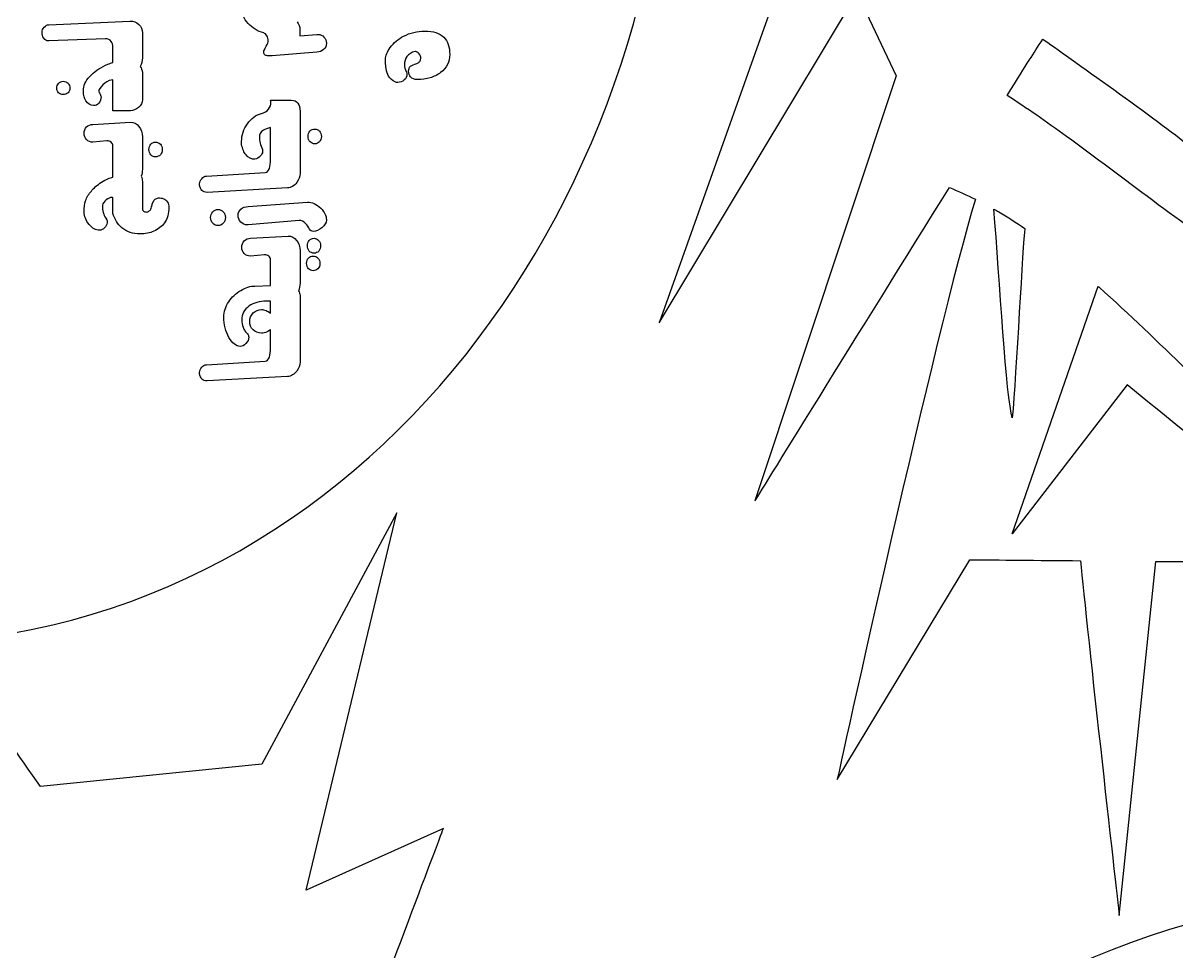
# Model space of a CAD drawing. Extents: x -11 to 3328, y 13 to 1701.
# Drawn here: x 1662 to 1979, y 1080.4 to 1335.5 of the extents above; entities that cross this region are included whole.
import ezdxf

# ---------------------------------------------------------------- set-up
doc = ezdxf.new("R2010")
doc.units = 0
doc.layers.add('H0107_Printing_Least_5', color=7, linetype='CONTINUOUS')

msp = doc.modelspace()

# ---------------------------------------------------------------- linework, layer by layer
at = {"layer": 'H0107_Printing_Least_5', "color": 1}
for points in [[(1877.148253, 1366.735466), (1836.760254, 1253.153469), (1891.129253, 1343.732466), (1901.791252, 1320.998467), (1863.043253, 1204.22647)], [(1669.015958, 1335.041467), (1691.296958, 1336.048467)], [(1694.745958, 1332.763467), (1694.745958, 1325.947467)], [(1738.033957, 1333.587467), (1738.033957, 1331.952467)], [(1738.033957, 1331.952467), (1742.688956, 1332.382467), (1742.870956, 1332.382467), (1743.034956, 1332.382467)], [(1684.609958, 1331.195467), (1669.015958, 1330.584467)], [(1686.658958, 1324.694467), (1686.658958, 1328.950467)], [(1742.688956, 1327.529467), (1730.359957, 1326.506467), (1729.930957, 1326.506467), (1729.500957, 1326.506467)], [(1761.551956, 1324.962467), (1761.551956, 1325.589467)], [(1769.780956, 1327.653467), (1769.647956, 1327.653467)], [(1694.745958, 1321.937467), (1694.745958, 1314.427467)], [(1767.195956, 1322.173467), (1767.377956, 1321.777467), (1767.426956, 1321.364467)], [(1767.873956, 1322.239467), (1767.938956, 1322.717467), (1768.005956, 1322.998467)], [(1691.494958, 1311.390467), (1686.658958, 1311.390467), (1686.658958, 1319.907467)], [(1764.967956, 1319.169467), (1764.538956, 1319.202467)], [(1678.537958, 1316.737467), (1678.537958, 1317.431467)], [(1729.962957, 1314.293467), (1735.211957, 1314.293467)], [(1735.211957, 1314.293467), (1735.657957, 1314.293467)], [(1738.050957, 1311.256467), (1738.050957, 1298.118468), (1738.050957, 1297.903468), (1738.050957, 1294.223468)], [(1681.145958, 1307.659467), (1691.494958, 1308.287467)], [(1729.962957, 1298.118468), (1729.962957, 1306.804467)], [(1685.007958, 1303.170467), (1681.145958, 1302.774467)], [(1694.745958, 1304.210467), (1694.745958, 1295.330468)], [(1722.007957, 1302.141467), (1722.007957, 1302.753467), (1722.007957, 1302.951467)], [(1686.658958, 1293.168468), (1686.658958, 1295.033468), (1686.658958, 1301.750467)], [(1727.717957, 1300.720467), (1727.767957, 1300.488467), (1727.767957, 1300.207467)], [(1712.318957, 1293.443468), (1728.509957, 1294.426468)], [(1694.745958, 1291.947468), (1694.745958, 1284.849468), (1694.745958, 1284.651468)], [(1710.453957, 1291.019468), (1710.453957, 1291.151468), (1710.453957, 1291.316468)], [(1734.583957, 1290.195468), (1712.516957, 1288.991468)], [(1686.658958, 1283.215468), (1686.658958, 1287.523468), (1686.525958, 1287.573468), (1686.290958, 1287.589468)], [(1699.505958, 1287.491468), (1699.917958, 1287.441468)], [(1683.753958, 1285.460468), (1683.753958, 1284.981468), (1683.753958, 1284.817468)], [(1697.479958, 1285.824468), (1697.776958, 1286.500468)], [(1723.838957, 1285.096468), (1740.064956, 1286.318468)], [(1737.836957, 1281.283468), (1723.836957, 1280.064468), (1723.539957, 1280.029468)], [(1745.296956, 1281.481468), (1745.296956, 1281.349468)], [(1683.378958, 1278.594468), (1683.196958, 1278.577468), (1682.966958, 1278.561468)], [(1724.449957, 1276.365468), (1734.798957, 1276.992468)], [(1728.311957, 1271.876468), (1724.449957, 1271.479468)], [(1738.050957, 1272.916468), (1738.050957, 1264.035468)], [(1725.678957, 1263.260468), (1729.962957, 1263.446468), (1729.962957, 1270.456468)], [(1965.285251, 1236.116469), (1933.742252, 1195.19047), (1957.288251, 1263.180468)], [(1729.962957, 1255.800469), (1729.962957, 1259.084469), (1729.383957, 1259.117469), (1728.821957, 1259.117469)], [(1738.050957, 1260.653468), (1738.050957, 1246.310469), (1738.050957, 1246.095469), (1738.050957, 1242.415469)], [(1729.962957, 1246.310469), (1729.962957, 1251.343469)], [(1712.318957, 1241.634469), (1728.509957, 1242.617469)], [(1710.453957, 1239.210469), (1710.453957, 1239.342469), (1710.453957, 1239.507469)], [(1734.583957, 1238.387469), (1712.516957, 1237.182469)], [(1777.438956, 1114.227372), (1739.766957, 1097.372373), (1764.630956, 1201.01437), (1727.604957, 1131.950372), (1666.777958, 1125.822372)], [(1885.644253, 1127.710472), (1922.094252, 1188.10247)], [(1963.109251, 1090.382473), (1973.179251, 1187.63247)]]:
    msp.add_lwpolyline(points, dxfattribs=at)
for points in [[(1777.559956, 1331.581467)], [(1671.728958, 1316.366467)], [(1693.656958, 1312.298467)], [(1743.373956, 1305.784467)], [(1948.612251, 1304.371467)], [(1698.377958, 1302.774467)], [(1743.744956, 1284.650468)], [(1928.686252, 1284.383468)], [(1715.520957, 1279.864468)], [(1737.101957, 1275.804468)], [(1743.175956, 1275.804468)], [(1742.985956, 1270.918468)]]:
    msp.add_lwpolyline(points, close=True, dxfattribs=at)
for points in [[(1624.245959, 1164.868471), (1751.840956, 1164.868471), (1840.169954, 1283.412468), (1840.169954, 1411.007465)], [(1723.786957, 1335.386467), (1722.632957, 1336.695467), (1722.056957, 1338.131467), (1722.056957, 1339.694467)], [(1667.785958, 1334.373467), (1668.186958, 1334.818467), (1668.597958, 1335.041467), (1669.015958, 1335.041467)], [(1691.296958, 1336.048467), (1692.297958, 1336.048467), (1693.123958, 1335.739467), (1693.772958, 1335.124467)], [(1693.772958, 1335.124467), (1694.421958, 1334.507467), (1694.745958, 1333.720467), (1694.745958, 1332.763467)], [(1728.100957, 1332.761467), (1726.343957, 1333.267467), (1724.905957, 1334.142467), (1723.786957, 1335.386467)], [(1737.243957, 1335.840467), (1737.770957, 1335.229467), (1738.033957, 1334.478467), (1738.033957, 1333.587467)], [(1667.182958, 1332.977467), (1667.182958, 1333.461467), (1667.382958, 1333.926467), (1667.785958, 1334.373467)], [(1667.644958, 1331.327467), (1667.336958, 1331.745467), (1667.182958, 1332.295467), (1667.182958, 1332.977467)], [(1728.964957, 1331.994467), (1728.718957, 1332.395467), (1728.430957, 1332.651467), (1728.100957, 1332.761467)], [(1729.335957, 1330.566467), (1729.335957, 1331.116467), (1729.212957, 1331.592467), (1728.964957, 1331.994467)], [(1743.034956, 1332.382467), (1743.662956, 1332.382467), (1744.195956, 1332.137467), (1744.636956, 1331.649467)], [(1744.636956, 1331.649467), (1745.075956, 1331.162467), (1745.296956, 1330.594467), (1745.296956, 1329.947467)], [(1762.839956, 1328.775467), (1763.787956, 1330.062467), (1765.015956, 1331.096467), (1766.523956, 1331.878467)], [(1766.523956, 1331.878467), (1768.297956, 1332.824467), (1770.230956, 1333.298467), (1772.322956, 1333.298467)], [(1772.322956, 1333.298467), (1774.668956, 1333.298467), (1776.414956, 1332.725467), (1777.559956, 1331.581467)], [(1777.559956, 1331.581467), (1778.639956, 1330.502467), (1779.178956, 1328.912467), (1779.178956, 1326.811467)], [(1669.015958, 1330.584467), (1668.454958, 1330.584467), (1667.996958, 1330.832467), (1667.644958, 1331.327467)], [(1686.179958, 1330.452467), (1685.804958, 1330.948467), (1685.281958, 1331.195467), (1684.609958, 1331.195467)], [(1686.658958, 1328.950467), (1686.658958, 1329.534467), (1686.498958, 1330.034467), (1686.179958, 1330.452467)], [(1728.097957, 1327.529467), (1728.097957, 1327.870467), (1728.303957, 1328.396467), (1728.716957, 1329.105467)], [(1728.716957, 1329.105467), (1729.129957, 1329.815467), (1729.335957, 1330.302467), (1729.335957, 1330.566467)], [(1744.537956, 1328.220467), (1744.031956, 1327.760467), (1743.414956, 1327.529467), (1742.688956, 1327.529467)], [(1745.296956, 1329.947467), (1745.296956, 1329.256467), (1745.043956, 1328.680467), (1744.537956, 1328.220467)], [(1761.551956, 1325.589467), (1761.551956, 1326.536467), (1761.980956, 1327.597467), (1762.839956, 1328.775467)], [(1932.297252, 1315.585467), (1938.297252, 1325.111467), (1939.262252, 1326.748467), (1942.137251, 1331.104467)], [(1942.137251, 1331.104467), (1948.224251, 1326.697467), (1974.660251, 1308.183467), (1982.15725, 1301.861467)], [(1694.745958, 1325.947467), (1694.745958, 1325.031467), (1694.547958, 1324.231467), (1694.163958, 1323.542467)], [(1728.493957, 1326.671467), (1728.229957, 1326.825467), (1728.097957, 1327.111467), (1728.097957, 1327.529467)], [(1729.500957, 1326.506467), (1729.016957, 1326.506467), (1728.680957, 1326.561467), (1728.493957, 1326.671467)], [(1767.426956, 1326.299467), (1766.964956, 1325.672467), (1766.734956, 1324.929467), (1766.734956, 1324.071467)], [(1769.647956, 1327.653467), (1768.697956, 1327.455467), (1767.957956, 1327.003467), (1767.426956, 1326.299467)], [(1770.759956, 1327.034467), (1770.438956, 1327.446467), (1770.112956, 1327.653467), (1769.780956, 1327.653467)], [(1770.501956, 1324.583467), (1770.739956, 1324.715467), (1770.922956, 1324.882467), (1771.048956, 1325.086467)], [(1771.239956, 1325.771467), (1771.239956, 1326.200467), (1771.079956, 1326.621467), (1770.759956, 1327.034467)], [(1771.048956, 1325.086467), (1771.176956, 1325.290467), (1771.239956, 1325.518467), (1771.239956, 1325.771467)], [(1779.178956, 1326.811467), (1779.178956, 1324.830467), (1778.335956, 1323.185467), (1776.650956, 1321.876467)], [(1680.734958, 1321.277467), (1681.946958, 1322.454467), (1683.445958, 1323.419467), (1685.229958, 1324.173467)], [(1685.229958, 1324.173467), (1685.708958, 1324.376467), (1686.184958, 1324.546467), (1686.658958, 1324.694467)], [(1694.163958, 1323.542467), (1694.475958, 1323.063467), (1694.670958, 1322.529467), (1694.745958, 1321.937467)], [(1761.583956, 1323.881467), (1761.562956, 1324.184467), (1761.551956, 1324.544467), (1761.551956, 1324.962467)], [(1761.682956, 1322.998467), (1761.638956, 1323.284467), (1761.606956, 1323.578467), (1761.583956, 1323.881467)], [(1762.392956, 1320.902467), (1762.073956, 1321.452467), (1761.836956, 1322.151467), (1761.682956, 1322.998467)], [(1766.734956, 1324.071467), (1766.734956, 1323.388467), (1766.888956, 1322.756467), (1767.195956, 1322.173467)], [(1768.434956, 1320.687467), (1768.060956, 1321.116467), (1767.873956, 1321.634467), (1767.873956, 1322.239467)], [(1768.005956, 1322.998467), (1768.182956, 1323.493467), (1768.558956, 1323.840467), (1769.133956, 1324.038467)], [(1769.133956, 1324.038467), (1769.464956, 1324.137467), (1769.716956, 1324.220467), (1769.887956, 1324.285467)], [(1769.887956, 1324.285467), (1770.059956, 1324.351467), (1770.263956, 1324.450467), (1770.501956, 1324.583467)], [(1776.650956, 1321.876467), (1775.801956, 1321.237467), (1774.842956, 1320.756467), (1773.773956, 1320.431467)], [(1671.209958, 1317.629467), (1671.209958, 1318.124467), (1671.385958, 1318.558467), (1671.737958, 1318.932467)], [(1671.737958, 1318.932467), (1672.090958, 1319.306467), (1672.519958, 1319.494467), (1673.024958, 1319.494467)], [(1673.024958, 1319.494467), (1673.531958, 1319.494467), (1673.963958, 1319.309467), (1674.320958, 1318.941467)], [(1674.320958, 1318.941467), (1674.678958, 1318.572467), (1674.857958, 1318.135467), (1674.857958, 1317.629467)], [(1678.537958, 1317.431467), (1678.724958, 1318.751467), (1679.457958, 1320.033467), (1680.734958, 1321.277467)], [(1684.437958, 1318.957467), (1683.641958, 1318.325467), (1683.083958, 1317.678467), (1682.763958, 1317.018467)], [(1686.658958, 1319.907467), (1685.973958, 1319.907467), (1685.233958, 1319.590467), (1684.437958, 1318.957467)], [(1764.158956, 1319.334467), (1763.410956, 1319.664467), (1762.821956, 1320.186467), (1762.392956, 1320.902467)], [(1764.538956, 1319.202467), (1764.373956, 1319.235467), (1764.247956, 1319.279467), (1764.158956, 1319.334467)], [(1766.651956, 1319.854467), (1766.133956, 1319.397467), (1765.573956, 1319.169467), (1764.967956, 1319.169467)], [(1767.426956, 1321.364467), (1767.426956, 1320.814467), (1767.168956, 1320.310467), (1766.651956, 1319.854467)], [(1770.269956, 1319.945467), (1769.497956, 1319.945467), (1768.886956, 1320.192467), (1768.434956, 1320.687467)], [(1773.773956, 1320.431467), (1772.704956, 1320.107467), (1771.537956, 1319.945467), (1770.269956, 1319.945467)], [(1671.728958, 1316.366467), (1671.382958, 1316.713467), (1671.209958, 1317.134467), (1671.209958, 1317.629467)], [(1673.024958, 1315.846467), (1672.507958, 1315.846467), (1672.075958, 1316.019467), (1671.728958, 1316.366467)], [(1674.328958, 1316.357467), (1673.955958, 1316.017467), (1673.520958, 1315.846467), (1673.024958, 1315.846467)], [(1674.857958, 1317.629467), (1674.857958, 1317.156467), (1674.681958, 1316.731467), (1674.328958, 1316.357467)], [(1679.239958, 1314.088467), (1678.771958, 1314.776467), (1678.537958, 1315.659467), (1678.537958, 1316.737467)], [(1682.763958, 1317.018467), (1682.740958, 1316.996467), (1682.730958, 1316.929467), (1682.730958, 1316.820467)], [(1682.730958, 1316.820467), (1682.730958, 1316.666467), (1682.797958, 1316.490467), (1682.933958, 1316.292467)], [(1682.933958, 1316.292467), (1683.238958, 1315.829467), (1683.389958, 1315.477467), (1683.389958, 1315.236467)], [(1948.612251, 1304.371467), (1943.184251, 1308.311467), (1937.751252, 1312.110467), (1932.297252, 1315.585467)], [(1681.343958, 1312.809467), (1680.408958, 1312.974467), (1679.707958, 1313.401467), (1679.239958, 1314.088467)], [(1682.824958, 1313.494467), (1682.447958, 1313.037467), (1681.954958, 1312.809467), (1681.343958, 1312.809467)], [(1683.389958, 1315.236467), (1683.389958, 1314.531467), (1683.201958, 1313.951467), (1682.824958, 1313.494467)], [(1694.745958, 1314.427467), (1694.745958, 1313.656467), (1694.383958, 1312.947467), (1693.656958, 1312.298467)], [(1729.418957, 1311.846467), (1729.847957, 1312.397467), (1730.061957, 1313.003467), (1730.061957, 1313.665467)], [(1730.061957, 1313.665467), (1730.061957, 1313.896467), (1730.029957, 1314.105467), (1729.962957, 1314.293467)], [(1735.657957, 1314.293467), (1736.471957, 1314.293467), (1737.074957, 1314.031467), (1737.464957, 1313.509467)], [(1737.464957, 1313.509467), (1737.855957, 1312.986467), (1738.050957, 1312.235467), (1738.050957, 1311.256467)], [(1693.656958, 1312.298467), (1692.985958, 1311.692467), (1692.265958, 1311.390467), (1691.494958, 1311.390467)], [(1723.599957, 1307.853467), (1724.662957, 1309.336467), (1725.957957, 1310.275467), (1727.486957, 1310.672467)], [(1727.486957, 1310.672467), (1728.289957, 1310.815467), (1728.934957, 1311.206467), (1729.418957, 1311.846467)], [(1678.752958, 1305.234467), (1678.752958, 1305.926467), (1678.977958, 1306.504467), (1679.428958, 1306.966467)], [(1679.428958, 1306.966467), (1679.880958, 1307.429467), (1680.452958, 1307.659467), (1681.145958, 1307.659467)], [(1691.494958, 1308.287467), (1692.396958, 1308.287467), (1693.164958, 1307.891467), (1693.796958, 1307.098467)], [(1693.796958, 1307.098467), (1694.430958, 1306.306467), (1694.745958, 1305.343467), (1694.745958, 1304.210467)], [(1722.007957, 1302.951467), (1722.007957, 1304.737467), (1722.537957, 1306.371467), (1723.599957, 1307.853467)], [(1728.031957, 1306.117467), (1727.613957, 1305.880467), (1727.300957, 1305.558467), (1727.091957, 1305.150467)], [(1729.962957, 1306.804467), (1729.093957, 1306.583467), (1728.449957, 1306.355467), (1728.031957, 1306.117467)], [(1740.782956, 1305.801467), (1741.128956, 1306.169467), (1741.565956, 1306.354467), (1742.093956, 1306.354467)], [(1742.093956, 1306.354467), (1742.578956, 1306.354467), (1743.004956, 1306.164467), (1743.373956, 1305.784467)], [(1679.420958, 1303.467467), (1678.975958, 1303.929467), (1678.752958, 1304.518467), (1678.752958, 1305.234467)], [(1681.145958, 1302.774467), (1680.441958, 1302.774467), (1679.866958, 1303.005467), (1679.420958, 1303.467467)], [(1686.155958, 1302.758467), (1685.819958, 1303.032467), (1685.437958, 1303.170467), (1685.007958, 1303.170467)], [(1727.091957, 1305.150467), (1726.958957, 1304.886467), (1726.893957, 1304.522467), (1726.893957, 1304.059467)], [(1726.893957, 1304.059467), (1726.893957, 1303.155467), (1727.168957, 1302.042467), (1727.717957, 1300.720467)], [(1740.262956, 1304.323467), (1740.262956, 1304.939467), (1740.435956, 1305.432467), (1740.782956, 1305.801467)], [(1740.798956, 1302.887467), (1740.440956, 1303.262467), (1740.262956, 1303.740467), (1740.262956, 1304.323467)], [(1742.093956, 1302.326467), (1741.587956, 1302.326467), (1741.156956, 1302.513467), (1740.798956, 1302.887467)], [(1743.381956, 1302.887467), (1743.051956, 1302.513467), (1742.622956, 1302.326467), (1742.093956, 1302.326467)], [(1743.373956, 1305.784467), (1743.742956, 1305.405467), (1743.926956, 1304.918467), (1743.926956, 1304.323467)], [(1743.926956, 1304.323467), (1743.926956, 1303.751467), (1743.744956, 1303.272467), (1743.381956, 1302.887467)], [(1972.337251, 1286.723468), (1964.319251, 1292.672468), (1956.455251, 1298.670468), (1948.612251, 1304.371467)], [(1686.658958, 1301.750467), (1686.658958, 1302.147467), (1686.491958, 1302.482467), (1686.155958, 1302.758467)], [(1696.545958, 1300.777467), (1696.545958, 1301.371467), (1696.721958, 1301.853467), (1697.073958, 1302.221467)], [(1697.090958, 1299.300468), (1696.726958, 1299.668468), (1696.545958, 1300.160467), (1696.545958, 1300.777467)], [(1697.073958, 1302.221467), (1697.425958, 1302.590467), (1697.860958, 1302.774467), (1698.377958, 1302.774467)], [(1698.377958, 1302.774467), (1698.872958, 1302.774467), (1699.307958, 1302.587467), (1699.681958, 1302.213467)], [(1699.681958, 1302.213467), (1700.033957, 1301.839467), (1700.209957, 1301.360467), (1700.209957, 1300.777467)], [(1700.209957, 1300.777467), (1700.209957, 1300.182467), (1700.036957, 1299.696468), (1699.689958, 1299.316468)], [(1723.222957, 1299.265468), (1722.645957, 1299.970468), (1722.239957, 1300.929467), (1722.007957, 1302.141467)], [(1727.767957, 1300.207467), (1727.767957, 1299.755468), (1727.551957, 1299.319468), (1727.118957, 1298.901468)], [(1698.377958, 1298.746468), (1697.881958, 1298.746468), (1697.452958, 1298.931468), (1697.090958, 1299.300468)], [(1699.689958, 1299.316468), (1699.342958, 1298.936468), (1698.905958, 1298.746468), (1698.377958, 1298.746468)], [(1725.669957, 1298.074468), (1724.704957, 1298.074468), (1723.888957, 1298.471468), (1723.222957, 1299.265468)], [(1727.118957, 1298.901468), (1726.729957, 1298.526468), (1726.247957, 1298.251468), (1725.669957, 1298.074468)], [(1729.629957, 1295.563468), (1729.851957, 1296.212468), (1729.962957, 1297.063468), (1729.962957, 1298.118468)], [(1694.745958, 1295.330468), (1694.745958, 1294.640468), (1694.631958, 1294.016468), (1694.413958, 1293.455468)], [(1694.413958, 1293.455468), (1694.631958, 1293.004468), (1694.745958, 1292.503468), (1694.745958, 1291.947468)], [(1711.039957, 1292.750468), (1711.430957, 1293.211468), (1711.856957, 1293.443468), (1712.318957, 1293.443468)], [(1728.509957, 1294.426468), (1728.988957, 1294.426468), (1729.361957, 1294.805468), (1729.629957, 1295.563468)], [(1738.050957, 1294.223468), (1738.050957, 1293.331468), (1737.752957, 1292.490468), (1737.154957, 1291.698468)], [(1680.749958, 1289.339468), (1681.354958, 1290.153468), (1682.284958, 1290.970468), (1683.539958, 1291.790468)], [(1683.539958, 1291.790468), (1684.793958, 1292.610468), (1685.833958, 1293.069468), (1686.658958, 1293.168468)], [(1710.453957, 1291.316468), (1710.453957, 1291.810468), (1710.648957, 1292.288468), (1711.039957, 1292.750468)], [(1711.107957, 1289.527468), (1710.772957, 1289.884468), (1710.553957, 1290.381468), (1710.453957, 1291.019468)], [(1737.154957, 1291.698468), (1736.491957, 1290.795468), (1735.634957, 1290.294468), (1734.583957, 1290.195468)], [(1863.043253, 1204.22647), (1863.043253, 1204.22647), (1892.145253, 1251.351469), (1916.451252, 1290.295468)], [(1916.451252, 1290.295468), (1918.908252, 1289.318468), (1921.297252, 1288.242468), (1923.622252, 1287.089468)], [(1679.148958, 1286.648468), (1679.478958, 1287.694468), (1680.012958, 1288.590468), (1680.749958, 1289.339468)], [(1686.290958, 1287.589468), (1685.846958, 1287.589468), (1685.359958, 1287.372468), (1684.830958, 1286.937468)], [(1697.776958, 1286.500468), (1697.918958, 1286.797468), (1698.144958, 1287.039468), (1698.451958, 1287.226468)], [(1698.451958, 1287.226468), (1698.616958, 1287.314468), (1698.777958, 1287.380468), (1698.937958, 1287.424468)], [(1698.937958, 1287.424468), (1699.096958, 1287.468468), (1699.285958, 1287.491468), (1699.505958, 1287.491468)], [(1699.917958, 1287.441468), (1700.081957, 1287.429468), (1700.246957, 1287.391468), (1700.411957, 1287.325468)], [(1700.411957, 1287.325468), (1700.959957, 1287.127468), (1701.371957, 1286.791468), (1701.645957, 1286.318468)], [(1712.516957, 1288.991468), (1711.912957, 1288.991468), (1711.443957, 1289.169468), (1711.107957, 1289.527468)], [(1923.622252, 1287.089468), (1912.836252, 1251.891469), (1885.644253, 1127.710472), (1885.644253, 1127.710472)], [(1678.752958, 1283.628468), (1678.752958, 1284.783468), (1678.884958, 1285.790468), (1679.148958, 1286.648468)], [(1684.830958, 1286.937468), (1684.301958, 1286.502468), (1683.942958, 1286.010468), (1683.753958, 1285.460468)], [(1683.753958, 1284.817468), (1683.753958, 1284.200468), (1683.873958, 1283.601468), (1684.111958, 1283.017468)], [(1694.745958, 1284.651468), (1694.745958, 1284.310468), (1694.850958, 1284.049468), (1695.059958, 1283.867468)], [(1695.059958, 1283.867468), (1695.267958, 1283.686468), (1695.525958, 1283.595468), (1695.832958, 1283.595468)], [(1695.832958, 1283.595468), (1696.096958, 1283.595468), (1696.360958, 1283.688468), (1696.623958, 1283.876468)], [(1696.623958, 1283.876468), (1696.886958, 1284.062468), (1697.068958, 1284.321468), (1697.167958, 1284.651468)], [(1697.167958, 1284.651468), (1697.265958, 1285.124468), (1697.370958, 1285.515468), (1697.479958, 1285.824468)], [(1701.992957, 1284.849468), (1701.992957, 1283.188468), (1701.602957, 1281.784468), (1700.821957, 1280.641468)], [(1701.645957, 1286.318468), (1701.877957, 1285.922468), (1701.992957, 1285.432468), (1701.992957, 1284.849468)], [(1714.060957, 1283.644468), (1714.439957, 1284.073468), (1714.926957, 1284.287468), (1715.520957, 1284.287468)], [(1715.520957, 1284.287468), (1716.104957, 1284.287468), (1716.587957, 1284.081468), (1716.972957, 1283.668468)], [(1721.032957, 1282.703468), (1721.032957, 1283.363468), (1721.297957, 1283.935468), (1721.825957, 1284.419468)], [(1721.825957, 1284.419468), (1722.376957, 1284.870468), (1723.047957, 1285.096468), (1723.838957, 1285.096468)], [(1740.064956, 1286.318468), (1741.384956, 1286.318468), (1742.611956, 1285.762468), (1743.744956, 1284.650468)], [(1743.744956, 1284.650468), (1744.779956, 1283.616468), (1745.296956, 1282.560468), (1745.296956, 1281.481468)], [(1928.686252, 1284.383468), (1929.133252, 1284.130468), (1929.588252, 1283.885468), (1930.029252, 1283.626468)], [(1933.742252, 1227.039469), (1932.076252, 1232.252469), (1930.170252, 1265.428468), (1928.686252, 1284.383468)], [(2023.177249, 1253.396469), (2005.11025, 1263.091468), (1988.36125, 1274.810468), (1972.337251, 1286.723468)], [(1680.126958, 1280.186468), (1679.210958, 1281.270468), (1678.752958, 1282.417468), (1678.752958, 1283.628468)], [(1684.111958, 1283.017468), (1684.274958, 1282.555468), (1684.568958, 1282.027468), (1684.992958, 1281.432468)], [(1685.107958, 1280.921468), (1685.107958, 1280.492468), (1684.939958, 1280.040468), (1684.605958, 1279.567468)], [(1684.992958, 1281.432468), (1685.069958, 1281.301468), (1685.107958, 1281.130468), (1685.107958, 1280.921468)], [(1689.115958, 1279.271468), (1687.939958, 1280.250468), (1687.119958, 1281.565468), (1686.658958, 1283.215468)], [(1700.821957, 1280.641468), (1700.139957, 1279.639468), (1699.161958, 1278.863468), (1697.886958, 1278.313468)], [(1713.490957, 1282.092468), (1713.490957, 1282.697468), (1713.680957, 1283.214468), (1714.060957, 1283.644468)], [(1714.060957, 1280.507468), (1713.680957, 1280.937468), (1713.490957, 1281.465468), (1713.490957, 1282.092468)], [(1716.972957, 1283.668468), (1717.358957, 1283.256468), (1717.550957, 1282.730468), (1717.550957, 1282.092468)], [(1717.550957, 1282.092468), (1717.550957, 1281.454468), (1717.360957, 1280.923468), (1716.981957, 1280.499468)], [(1721.759957, 1280.838468), (1721.275957, 1281.409468), (1721.032957, 1282.031468), (1721.032957, 1282.703468)], [(1723.539957, 1280.029468), (1722.858957, 1280.029468), (1722.264957, 1280.299468), (1721.759957, 1280.838468)], [(1739.635957, 1280.359468), (1739.051957, 1280.975468), (1738.451957, 1281.283468), (1737.836957, 1281.283468)], [(1745.296956, 1281.349468), (1745.296956, 1280.645468), (1744.886956, 1279.957468), (1744.066956, 1279.286468)], [(1930.029252, 1283.626468), (1932.481252, 1282.184468), (1934.850252, 1280.664468), (1937.153252, 1279.097468)], [(1682.966958, 1278.561468), (1681.989958, 1278.561468), (1681.043958, 1279.103468), (1680.126958, 1280.186468)], [(1684.605958, 1279.567468), (1684.270958, 1279.095468), (1683.861958, 1278.769468), (1683.378958, 1278.594468)], [(1694.127958, 1277.586468), (1692.137958, 1277.586468), (1690.466958, 1278.148468), (1689.115958, 1279.271468)], [(1697.886958, 1278.313468), (1696.776958, 1277.829468), (1695.522958, 1277.586468), (1694.127958, 1277.586468)], [(1715.520957, 1279.864468), (1714.926957, 1279.864468), (1714.439957, 1280.078468), (1714.060957, 1280.507468)], [(1716.981957, 1280.499468), (1716.601957, 1280.075468), (1716.114957, 1279.864468), (1715.520957, 1279.864468)], [(1740.675956, 1278.840468), (1740.355956, 1279.446468), (1740.009956, 1279.952468), (1739.635957, 1280.359468)], [(1741.079956, 1278.403468), (1740.908956, 1278.486468), (1740.774956, 1278.631468), (1740.675956, 1278.840468)], [(1741.714956, 1278.279468), (1741.461956, 1278.279468), (1741.249956, 1278.321468), (1741.079956, 1278.403468)], [(1744.066956, 1279.286468), (1743.246956, 1278.615468), (1742.463956, 1278.279468), (1741.714956, 1278.279468)], [(1937.153252, 1279.097468), (1936.637252, 1275.231468), (1934.814252, 1238.899469), (1933.742252, 1227.039469)], [(1722.056957, 1273.939468), (1722.056957, 1274.632468), (1722.282957, 1275.210468), (1722.733957, 1275.672468)], [(1722.733957, 1275.672468), (1723.185957, 1276.134468), (1723.757957, 1276.365468), (1724.449957, 1276.365468)], [(1734.798957, 1276.992468), (1735.700957, 1276.992468), (1736.469957, 1276.596468), (1737.101957, 1275.804468)], [(1737.101957, 1275.804468), (1737.734957, 1275.012468), (1738.050957, 1274.049468), (1738.050957, 1272.916468)], [(1740.064956, 1274.351468), (1740.064956, 1274.956468), (1740.240956, 1275.441468), (1740.592956, 1275.804468)], [(1740.592956, 1272.849468), (1740.240956, 1273.256468), (1740.064956, 1273.757468), (1740.064956, 1274.351468)], [(1740.592956, 1275.804468), (1740.922956, 1276.178468), (1741.356956, 1276.365468), (1741.896956, 1276.365468)], [(1741.896956, 1276.365468), (1742.391956, 1276.365468), (1742.817956, 1276.178468), (1743.175956, 1275.804468)], [(1743.175956, 1275.804468), (1743.533956, 1275.430468), (1743.711956, 1274.946468), (1743.711956, 1274.351468)], [(1743.711956, 1274.351468), (1743.711956, 1273.757468), (1743.535956, 1273.256468), (1743.183956, 1272.849468)], [(1722.725957, 1272.172468), (1722.279957, 1272.635468), (1722.056957, 1273.223468), (1722.056957, 1273.939468)], [(1724.449957, 1271.479468), (1723.745957, 1271.479468), (1723.170957, 1271.710468), (1722.725957, 1272.172468)], [(1729.459957, 1271.463468), (1729.123957, 1271.738468), (1728.741957, 1271.876468), (1728.311957, 1271.876468)], [(1729.962957, 1270.456468), (1729.962957, 1270.852468), (1729.795957, 1271.188468), (1729.459957, 1271.463468)], [(1740.377956, 1270.927468), (1740.729956, 1271.295468), (1741.164956, 1271.479468), (1741.681956, 1271.479468)], [(1741.896956, 1272.288468), (1741.389956, 1272.288468), (1740.955956, 1272.475468), (1740.592956, 1272.849468)], [(1741.681956, 1271.479468), (1742.176956, 1271.479468), (1742.611956, 1271.292468), (1742.985956, 1270.918468)], [(1743.183956, 1272.849468), (1742.831956, 1272.475468), (1742.402956, 1272.288468), (1741.896956, 1272.288468)], [(1739.849957, 1269.482468), (1739.849957, 1270.076468), (1740.025956, 1270.558468), (1740.377956, 1270.927468)], [(1740.394956, 1268.005468), (1740.031956, 1268.374468), (1739.849957, 1268.866468), (1739.849957, 1269.482468)], [(1741.681956, 1267.452468), (1741.186956, 1267.452468), (1740.757956, 1267.636468), (1740.394956, 1268.005468)], [(1742.993956, 1268.022468), (1742.647956, 1267.642468), (1742.209956, 1267.452468), (1741.681956, 1267.452468)], [(1742.985956, 1270.918468), (1743.337956, 1270.544468), (1743.513956, 1270.065468), (1743.513956, 1269.482468)], [(1743.513956, 1269.482468), (1743.513956, 1268.888468), (1743.340956, 1268.401468), (1742.993956, 1268.022468)], [(1718.493957, 1258.952469), (1719.318957, 1260.207468), (1720.409957, 1261.238468), (1721.763957, 1262.047468)], [(1721.763957, 1262.047468), (1723.118957, 1262.856468), (1724.423957, 1263.260468), (1725.678957, 1263.260468)], [(1738.050957, 1264.035468), (1738.050957, 1263.266468), (1737.909957, 1262.580468), (1737.638957, 1261.970468)], [(1737.638957, 1261.970468), (1737.902957, 1261.541468), (1738.050957, 1261.102468), (1738.050957, 1260.653468)], [(1957.288251, 1263.180468), (1957.385251, 1263.096468), (1957.482251, 1263.009468), (1957.584251, 1262.922468)], [(1957.584251, 1262.922468), (1965.959251, 1255.479469), (1973.828251, 1247.786469), (1981.69225, 1240.219469)], [(1717.137957, 1254.776469), (1717.137957, 1256.185469), (1717.589957, 1257.577469), (1718.493957, 1258.952469)], [(1728.821957, 1259.117469), (1726.914957, 1259.117469), (1725.331957, 1258.672469), (1724.074957, 1257.781469)], [(1724.074957, 1257.781469), (1722.718957, 1256.823469), (1722.040957, 1255.541469), (1722.040957, 1253.935469)], [(1724.235957, 1253.538469), (1724.235957, 1254.463469), (1724.555957, 1255.239469), (1725.195957, 1255.866469)], [(1725.195957, 1255.866469), (1725.835957, 1256.493469), (1726.602957, 1256.807469), (1727.496957, 1256.807469)], [(1727.496957, 1256.807469), (1727.838957, 1256.807469), (1728.246957, 1256.718469), (1728.721957, 1256.543469)], [(1728.721957, 1256.543469), (1729.129957, 1256.366469), (1729.543957, 1256.119469), (1729.962957, 1255.800469)], [(1718.541957, 1249.132469), (1717.605957, 1250.749469), (1717.137957, 1252.631469), (1717.137957, 1254.776469)], [(1722.040957, 1253.935469), (1722.040957, 1253.242469), (1722.156957, 1252.581469), (1722.390957, 1251.954469)], [(1725.178957, 1251.236469), (1724.550957, 1251.847469), (1724.235957, 1252.614469), (1724.235957, 1253.538469)], [(1721.627957, 1246.672469), (1720.461957, 1246.772469), (1719.432957, 1247.591469), (1718.541957, 1249.132469)], [(1722.390957, 1251.954469), (1722.534957, 1251.580469), (1722.711957, 1251.239469), (1722.923957, 1250.931469)], [(1722.923957, 1250.931469), (1723.134957, 1250.623469), (1723.377957, 1250.347469), (1723.654957, 1250.106469)], [(1723.954957, 1249.198469), (1723.954957, 1248.592469), (1723.705957, 1248.020469), (1723.207957, 1247.481469)], [(1723.654957, 1250.106469), (1723.765957, 1249.951469), (1723.843957, 1249.814469), (1723.888957, 1249.693469)], [(1723.888957, 1249.693469), (1723.932957, 1249.572469), (1723.954957, 1249.407469), (1723.954957, 1249.198469)], [(1727.496957, 1250.320469), (1726.580957, 1250.320469), (1725.807957, 1250.626469), (1725.178957, 1251.236469)], [(1728.886957, 1250.592469), (1728.478957, 1250.411469), (1728.014957, 1250.320469), (1727.496957, 1250.320469)], [(1729.962957, 1251.343469), (1729.653957, 1251.024469), (1729.294957, 1250.774469), (1728.886957, 1250.592469)], [(1723.207957, 1247.481469), (1722.708957, 1246.942469), (1722.181957, 1246.672469), (1721.627957, 1246.672469)], [(1729.629957, 1243.755469), (1729.851957, 1244.403469), (1729.962957, 1245.255469), (1729.962957, 1246.310469)], [(1728.509957, 1242.617469), (1728.988957, 1242.617469), (1729.361957, 1242.997469), (1729.629957, 1243.755469)], [(1710.453957, 1239.507469), (1710.453957, 1240.002469), (1710.648957, 1240.480469), (1711.039957, 1240.941469)], [(1711.039957, 1240.941469), (1711.430957, 1241.403469), (1711.856957, 1241.634469), (1712.318957, 1241.634469)], [(1737.154957, 1239.889469), (1736.491957, 1238.987469), (1735.634957, 1238.486469), (1734.583957, 1238.387469)], [(1738.050957, 1242.415469), (1738.050957, 1241.523469), (1737.752957, 1240.681469), (1737.154957, 1239.889469)], [(1711.107957, 1237.718469), (1710.772957, 1238.075469), (1710.553957, 1238.573469), (1710.453957, 1239.210469)], [(1712.516957, 1237.182469), (1711.912957, 1237.182469), (1711.443957, 1237.361469), (1711.107957, 1237.718469)], [(1998.73225, 1209.63647), (1987.18125, 1218.11347), (1976.202251, 1227.246469), (1965.285251, 1236.116469)], [(1922.094252, 1188.10247), (1929.933252, 1188.02847), (1940.309251, 1187.93147), (1952.508251, 1187.81947)], [(1952.508251, 1187.81947), (1954.040251, 1170.475471), (1963.109251, 1090.382473), (1963.109251, 1090.382473)], [(1973.179251, 1187.63247), (1985.58825, 1187.52147), (2020.959249, 1187.21247), (2049.436249, 1186.96347)], [(1666.777958, 1125.822372), (1655.018959, 1142.031371), (1640.040959, 1165.645371), (1640.040959, 1165.645371)], [(1752.496956, 1047.983374), (1760.106956, 1068.483373), (1777.438956, 1114.227372), (1777.438956, 1114.227372)], [(2027.200149, 1096.626373), (1900.248152, 1083.836373), (1821.217154, 987.099375), (1834.006154, 860.146378)]]:
    msp.add_open_spline(points, degree=3, dxfattribs=at)

doc.saveas('drawing.dxf')
